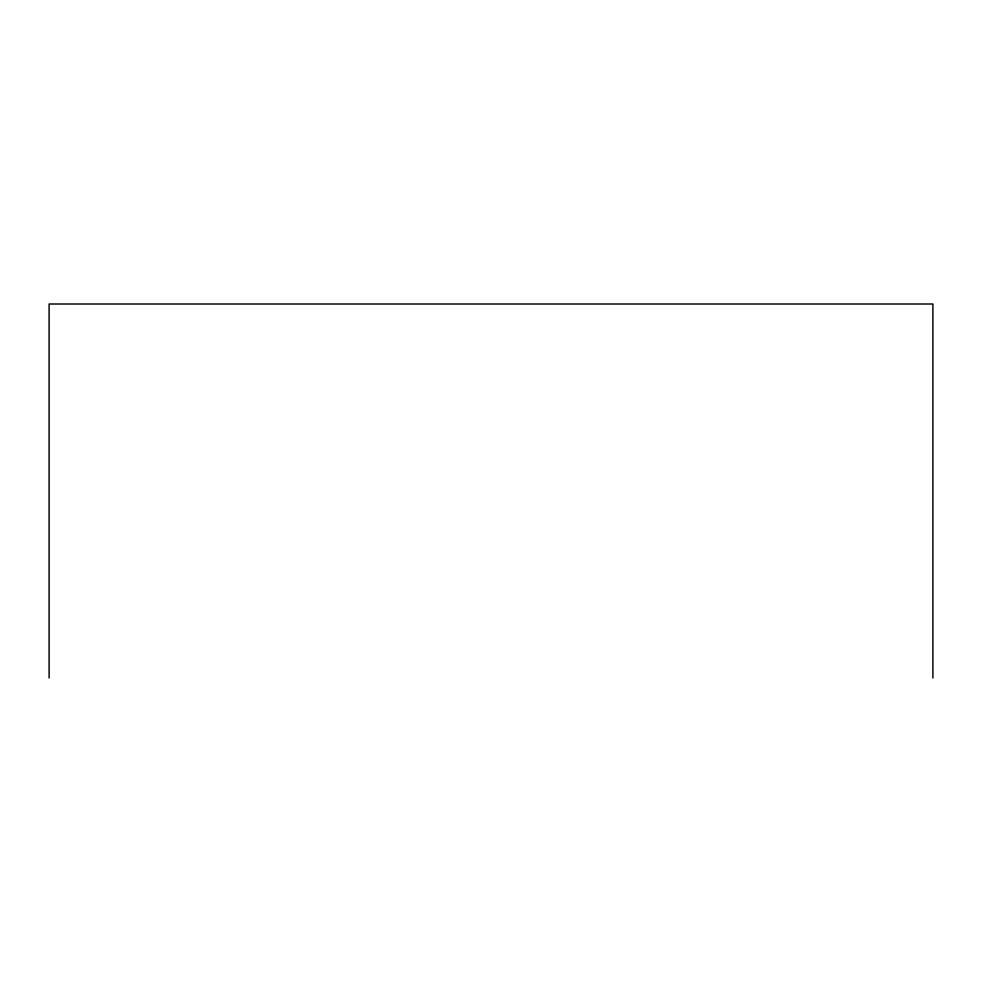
<?xml version="1.0" encoding="UTF-8"?>
<svg xmlns="http://www.w3.org/2000/svg" width="982" height="982" viewBox="0 0 982 982"><rect width="100%" height="100%" fill="white"/><g stroke="black" fill="none" stroke-linecap="round" stroke-linejoin="round"><path stroke-width="1.47" d="M932.9 677.997L932.9 304.003L49.1 304.003L49.1 677.997"/></g></svg>
